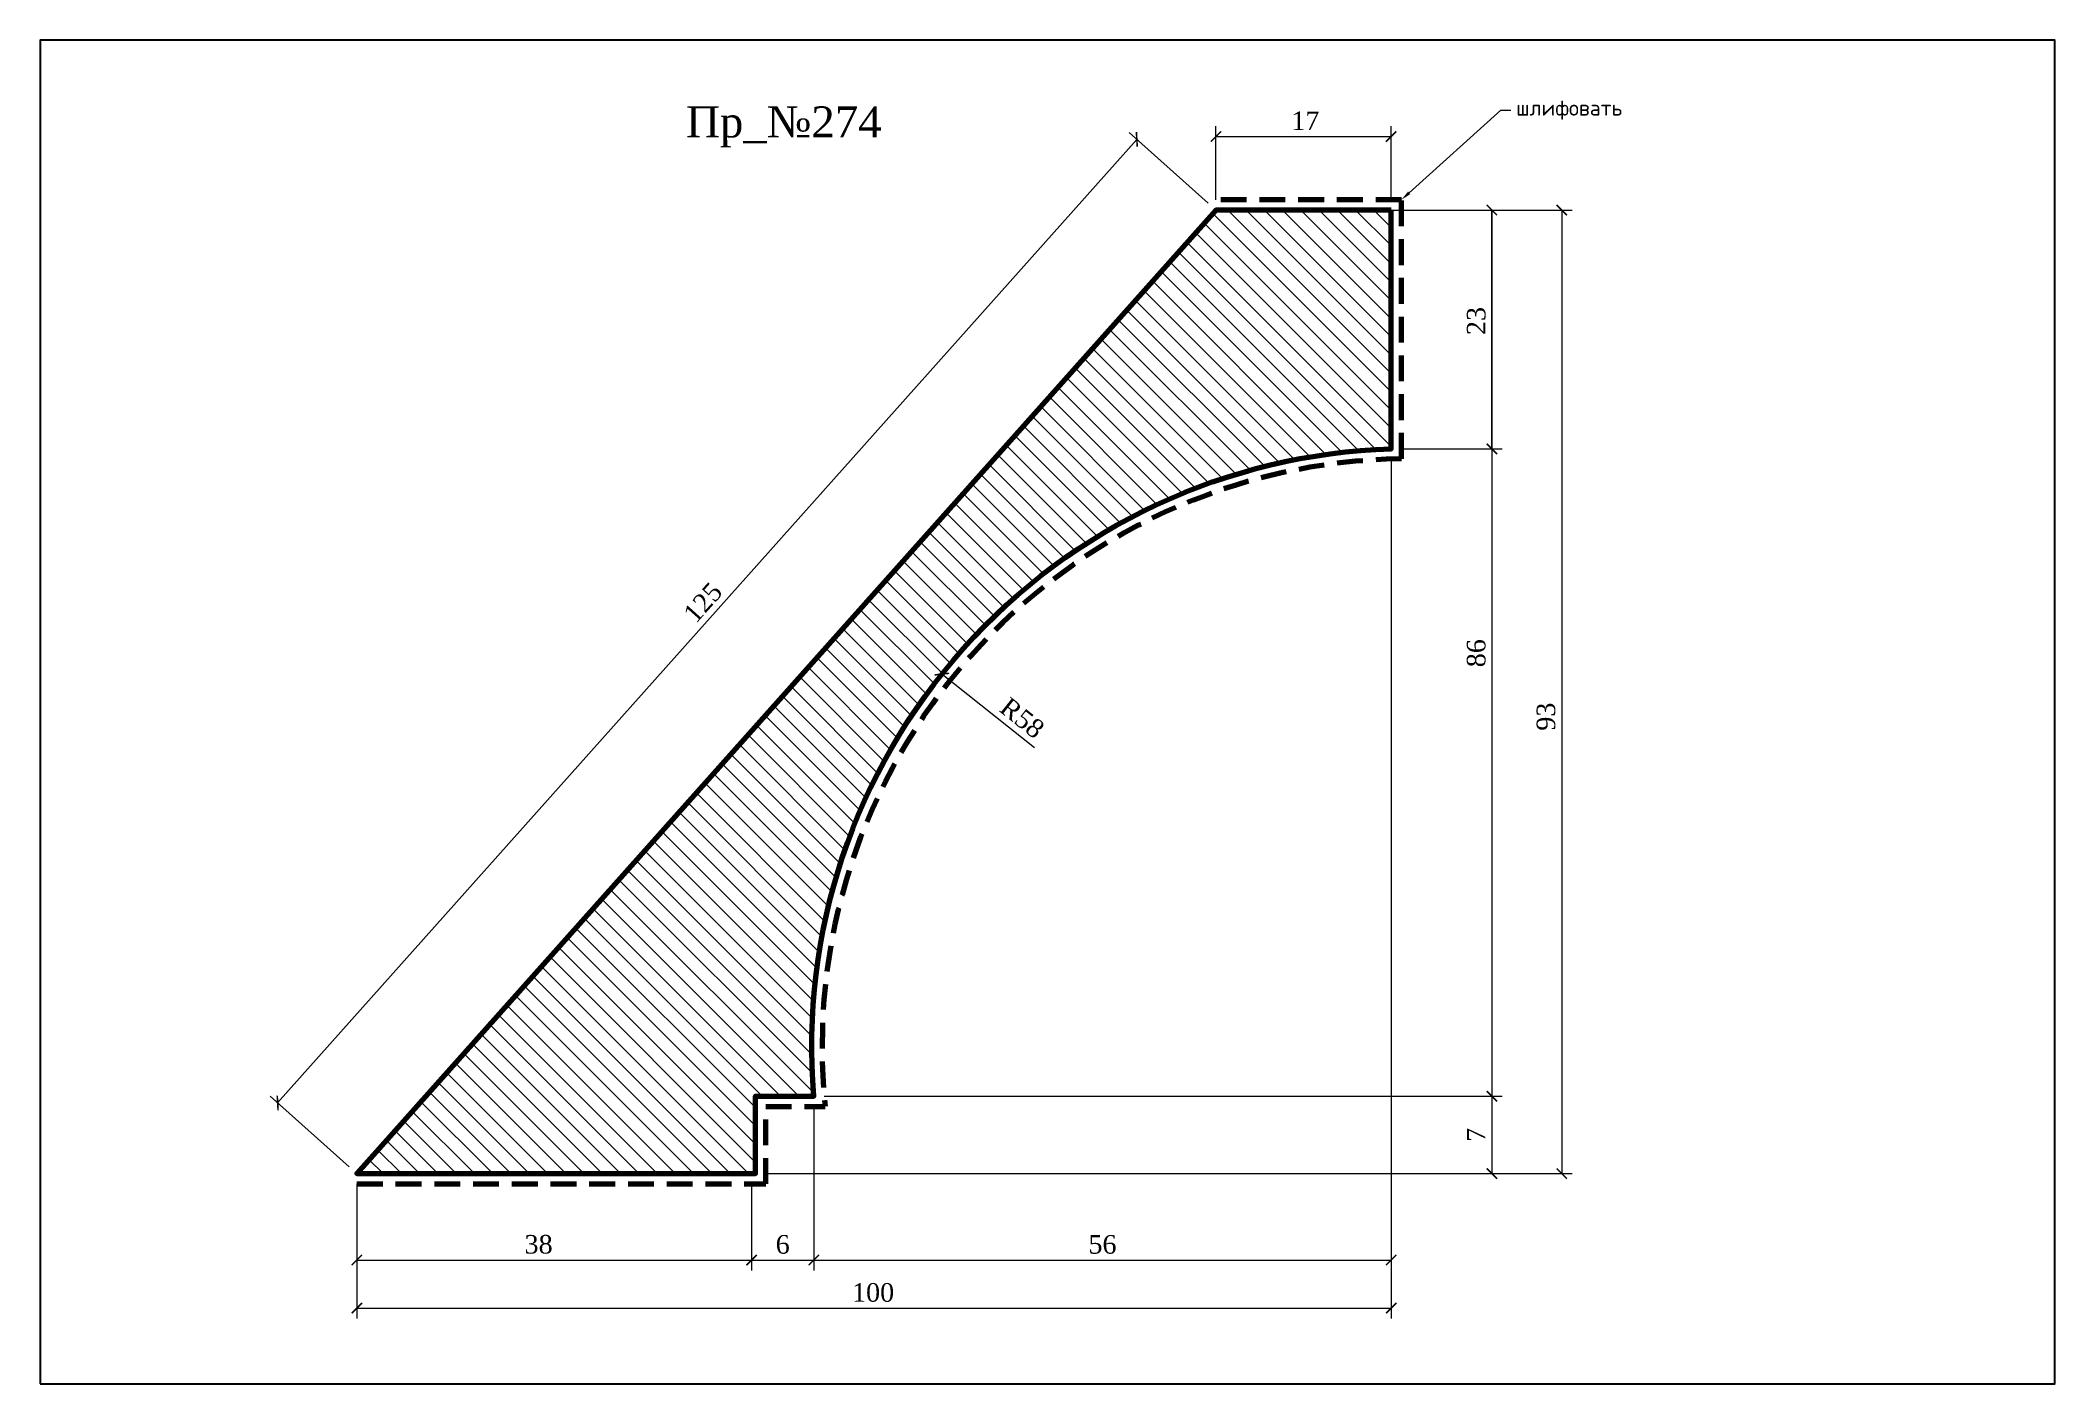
# Model space of a CAD drawing. Header units: millimetres. Extents: x 308503 to 308698, y -94213 to -94083.
import ezdxf
from ezdxf import colors
from ezdxf.entities.mleader import LeaderData, LeaderLine
from ezdxf.math import Vec2, Vec3

# ---------------------------------------------------------------- set-up
doc = ezdxf.new("R2010")
doc.units = ezdxf.units.MM
doc.header["$MEASUREMENT"] = 0
doc.linetypes.add('HIDDEN', pattern=[0.375, 0.25, -0.125])
doc.layers.add('Outside panel', color=7, linetype='Continuous', lineweight=18, true_color=0x7f5e57)
for name, color, linetype, lineweight in [('линия 15', 7, 'Continuous', 15), ('линия 50', 1, 'Continuous', 140), ('служебный слой РАЗМЕРЫ', 7, 'Continuous', 9)]:
    doc.layers.add(name, color=color, linetype=linetype, lineweight=lineweight)
doc.layers.add('размеры в модели', color=7, linetype='Continuous')
doc.styles.add('ELECT', font='times.ttf')
doc.styles.get("Standard").update_dxf_attribs({"font": 'times.ttf'})
doc.styles.add('ЕСКД профили текст', font='isocpeur.ttf')
doc.dimstyles.new('M_1', dxfattribs={"dimtxt": 1.8, "dimasz": 1, "dimexe": 1, "dimexo": 1, "dimgap": 0.6, "dimtad": 1, "dimdec": 0, "dimdsep": 46, "dimtxsty": 'Standard', "dimblk": 'ARCHTICK', "dimcen": -5, "dimclrd": 7, "dimclre": 7, "dimclrt": 7, "dimadec": 0, "dimazin": 0, "dimtfac": 1, "dimtdec": 0, "dimtmove": 0, "dimatfit": 3, "dimfxl": 1, "dimtolj": 1, "dimtzin": 0, "dimlwd": 5, "dimlwe": 5, "dimarcsym": 0})

# ---------------------------------------------------------------- blocks, each defined once
blk = doc.blocks.new('_ArchTick')
at = {"color": 0, "linetype": 'ByBlock', "const_width": 0.15}
blk.add_lwpolyline([(-0.5, -0.5), (0.5, 0.5)], dxfattribs=at)
blk = doc.blocks.new('*D12')
at = {"layer": 'Defpoints', "color": 0, "ltscale": 1000, "transparency": 16777216}
for p in [(308633.54, -94122.46), (308533.42, -94192.6), (308633.54, -94205.62)]:
    blk.add_point(p, dxfattribs=at)
at = {"layer": 'линия 15', "color": 7, "lineweight": 5, "ltscale": 1000, "transparency": 16777216}
for p, q in [((308633.54, -94123.46), (308633.54, -94206.62)), ((308533.42, -94193.6), (308533.42, -94206.62)), ((308533.42, -94205.62), (308633.54, -94205.62))]:
    blk.add_line(p, q, dxfattribs=at)
at = {"layer": 'линия 15', "color": 7, "lineweight": 5, "ltscale": 1000, "transparency": 16777216, "rotation": 180}
blk.add_blockref('_ArchTick', (308533.42, -94205.62), dxfattribs=at)
at = {"layer": 'линия 15', "color": 7, "lineweight": 5, "ltscale": 1000, "transparency": 16777216}
blk.add_blockref('_ArchTick', (308633.54, -94205.62), dxfattribs=at)
at = {"layer": 'линия 15', "color": 7, "ltscale": 1000, "transparency": 16777216, "insert": (308583.39, -94204.11), "char_height": 1.8, "attachment_point": 5}
blk.add_mtext('\\A1;100', dxfattribs=at)
blk = doc.blocks.new('*D9')
at = {"layer": 'Defpoints', "color": 0, "ltscale": 1000, "transparency": 16777216}
for p in [(308533.42, -94192.6), (308571.63, -94192.6), (308571.63, -94200.96)]:
    blk.add_point(p, dxfattribs=at)
at = {"layer": 'размеры в модели', "color": 7, "lineweight": 5, "ltscale": 1000, "transparency": 16777216}
for p, q in [((308533.42, -94193.6), (308533.42, -94201.96)), ((308571.63, -94193.6), (308571.63, -94201.96)), ((308533.42, -94200.96), (308571.63, -94200.96))]:
    blk.add_line(p, q, dxfattribs=at)
at = {"layer": 'размеры в модели', "color": 7, "lineweight": 5, "ltscale": 1000, "transparency": 16777216, "rotation": 180}
blk.add_blockref('_ArchTick', (308533.42, -94200.96), dxfattribs=at)
at = {"layer": 'размеры в модели', "color": 7, "lineweight": 5, "ltscale": 1000, "transparency": 16777216}
blk.add_blockref('_ArchTick', (308571.63, -94200.96), dxfattribs=at)
at = {"layer": 'размеры в модели', "color": 7, "ltscale": 1000, "transparency": 16777216, "insert": (308551.01, -94199.45), "char_height": 1.8, "attachment_point": 5}
blk.add_mtext('\\A1;38', dxfattribs=at)
blk = doc.blocks.new('*D8')
at = {"layer": 'Defpoints', "color": 0, "ltscale": 1000, "transparency": 16777216}
for p in [(308577.65, -94185.11), (308572, -94192.6), (308643.29, -94192.6)]:
    blk.add_point(p, dxfattribs=at)
at = {"layer": 'размеры в модели', "color": 7, "lineweight": 5, "ltscale": 1000, "transparency": 16777216}
for p, q in [((308578.65, -94185.11), (308644.29, -94185.11)), ((308643.29, -94185.11), (308643.29, -94192.6)), ((308573, -94192.6), (308644.29, -94192.6))]:
    blk.add_line(p, q, dxfattribs=at)
for p, rotation in [((308643.29, -94185.11), 90), ((308643.29, -94192.6), 270)]:
    blk.add_blockref('_ArchTick', p, dxfattribs=dict(at, rotation=rotation))
at = {"layer": 'размеры в модели', "color": 7, "ltscale": 1000, "transparency": 16777216, "insert": (308641.77, -94188.85), "char_height": 1.8, "attachment_point": 5, "rotation": 90}
blk.add_mtext('\\A1;7', dxfattribs=at)
blk = doc.blocks.new('*D7')
at = {"layer": 'Defpoints', "color": 0, "ltscale": 1000, "transparency": 16777216}
for p in [(308633.54, -94099.36), (308577.65, -94185.11), (308643.29, -94185.11)]:
    blk.add_point(p, dxfattribs=at)
at = {"layer": 'размеры в модели', "color": 7, "lineweight": 5, "ltscale": 1000, "transparency": 16777216}
for p, q in [((308634.54, -94099.36), (308644.29, -94099.36)), ((308643.29, -94099.36), (308643.29, -94185.11)), ((308578.65, -94185.11), (308644.29, -94185.11))]:
    blk.add_line(p, q, dxfattribs=at)
for p, rotation in [((308643.29, -94099.36), 90), ((308643.29, -94185.11), 270)]:
    blk.add_blockref('_ArchTick', p, dxfattribs=dict(at, rotation=rotation))
at = {"layer": 'размеры в модели', "color": 7, "ltscale": 1000, "transparency": 16777216, "insert": (308641.78, -94142.24), "char_height": 1.8, "attachment_point": 5, "rotation": 90}
blk.add_mtext('\\A1;86', dxfattribs=at)
blk = doc.blocks.new('*D6')
at = {"layer": 'Defpoints', "color": 0, "ltscale": 1000, "transparency": 16777216}
for p in [(308633.54, -94099.36), (308643.29, -94099.36), (308633.54, -94122.46)]:
    blk.add_point(p, dxfattribs=at)
at = {"layer": 'размеры в модели', "color": 7, "lineweight": 5, "ltscale": 1000, "transparency": 16777216}
for p, q in [((308634.54, -94099.36), (308644.29, -94099.36)), ((308643.29, -94122.46), (308643.29, -94099.36)), ((308634.54, -94122.46), (308644.29, -94122.46))]:
    blk.add_line(p, q, dxfattribs=at)
for p, rotation in [((308643.29, -94099.36), 90), ((308643.29, -94122.46), 270)]:
    blk.add_blockref('_ArchTick', p, dxfattribs=dict(at, rotation=rotation))
at = {"layer": 'размеры в модели', "color": 7, "ltscale": 1000, "transparency": 16777216, "insert": (308641.78, -94110.09), "char_height": 1.8, "attachment_point": 5, "rotation": 90}
blk.add_mtext('\\A1;23', dxfattribs=at)
blk = doc.blocks.new('*D5')
at = {"layer": 'Defpoints', "color": 0, "ltscale": 1000, "transparency": 16777216}
for p in [(308590.05, -94144.26), (308635.34, -94180.31)]:
    blk.add_point(p, dxfattribs=at)
at = {"layer": 'размеры в модели', "color": 7, "lineweight": 5, "ltscale": 1000, "transparency": 16777216}
blk.add_line((308599.01, -94151.39), (308590.05, -94144.26), dxfattribs=at)
at = {"layer": 'размеры в модели', "color": 7, "lineweight": 5, "ltscale": 1000, "transparency": 16777216, "rotation": 141.4747604196508}
blk.add_blockref('_ArchTick', (308590.05, -94144.26), dxfattribs=at)
at = {"layer": 'размеры в модели', "color": 7, "ltscale": 1000, "transparency": 16777216, "insert": (308597.82, -94148.51), "char_height": 1.8, "attachment_point": 5, "rotation": 321.4748}
blk.add_mtext('\\A1;R58', dxfattribs=at)
blk = doc.blocks.new('*D4')
at = {"layer": 'Defpoints', "color": 0, "ltscale": 1000, "transparency": 16777216}
for p in [(308608.92, -94092.52), (308616.58, -94099.36), (308533.42, -94192.6)]:
    blk.add_point(p, dxfattribs=at)
at = {"layer": 'размеры в модели', "color": 7, "lineweight": 5, "ltscale": 1000, "transparency": 16777216}
for p, q in [((308525.75, -94185.76), (308608.92, -94092.52)), ((308615.83, -94098.69), (308608.17, -94091.86)), ((308532.67, -94191.93), (308525.01, -94185.09))]:
    blk.add_line(p, q, dxfattribs=at)
for p, rotation in [((308608.92, -94092.52), 48.26809538200811), ((308525.75, -94185.76), 228.2680953820081)]:
    blk.add_blockref('_ArchTick', p, dxfattribs=dict(at, rotation=rotation))
at = {"layer": 'размеры в модели', "color": 7, "ltscale": 1000, "transparency": 16777216, "insert": (308566.91, -94137.34), "char_height": 1.8, "attachment_point": 5, "rotation": 48.2681}
blk.add_mtext('\\A1;125', dxfattribs=at)
blk = doc.blocks.new('*D3')
at = {"layer": 'Defpoints', "color": 0, "ltscale": 1000, "transparency": 16777216}
for p in [(308633.54, -94092.24), (308616.58, -94099.36), (308633.54, -94099.36)]:
    blk.add_point(p, dxfattribs=at)
at = {"layer": 'размеры в модели', "color": 7, "lineweight": 5, "ltscale": 1000, "transparency": 16777216}
for p, q in [((308616.58, -94098.36), (308616.58, -94091.24)), ((308633.54, -94098.36), (308633.54, -94091.24)), ((308616.58, -94092.24), (308633.54, -94092.24))]:
    blk.add_line(p, q, dxfattribs=at)
at = {"layer": 'размеры в модели', "color": 7, "lineweight": 5, "ltscale": 1000, "transparency": 16777216, "rotation": 180}
blk.add_blockref('_ArchTick', (308616.58, -94092.24), dxfattribs=at)
at = {"layer": 'размеры в модели', "color": 7, "lineweight": 5, "ltscale": 1000, "transparency": 16777216}
blk.add_blockref('_ArchTick', (308633.54, -94092.24), dxfattribs=at)
at = {"layer": 'размеры в модели', "color": 7, "ltscale": 1000, "transparency": 16777216, "insert": (308625.23, -94090.72), "char_height": 1.8, "attachment_point": 5}
blk.add_mtext('\\A1;17', dxfattribs=at)
blk = doc.blocks.new('*D2')
at = {"layer": 'Defpoints', "color": 0, "ltscale": 1000, "transparency": 16777216}
for p in [(308616.58, -94099.36), (308572, -94192.6), (308650.05, -94192.6)]:
    blk.add_point(p, dxfattribs=at)
at = {"layer": 'размеры в модели', "color": 7, "lineweight": 5, "ltscale": 1000, "transparency": 16777216}
for p, q in [((308617.58, -94099.36), (308651.05, -94099.36)), ((308650.05, -94099.36), (308650.05, -94192.6)), ((308573, -94192.6), (308651.05, -94192.6))]:
    blk.add_line(p, q, dxfattribs=at)
for p, rotation in [((308650.05, -94099.36), 90), ((308650.05, -94192.6), 270)]:
    blk.add_blockref('_ArchTick', p, dxfattribs=dict(at, rotation=rotation))
at = {"layer": 'размеры в модели', "color": 7, "ltscale": 1000, "transparency": 16777216, "insert": (308648.53, -94148.38), "char_height": 1.8, "attachment_point": 5, "rotation": 90}
blk.add_mtext('\\A1;93', dxfattribs=at)

msp = doc.modelspace()

# ---------------------------------------------------------------- hatches: boundary and pattern name
at = {"layer": 'Outside panel', "ltscale": 1000}
h = msp.add_hatch(dxfattribs=at)
h.set_pattern_fill('ANSI31', color=256, scale=10, angle=90)
h.set_pattern_definition([(135, (-3638.2229, -3521.3871), (-0.8838834765, -0.8838834765), [])])
h.paths.add_polyline_path([(308616.58, -94099.36), (308633.54, -94099.36), (308633.54, -94122.46, 0.429503), (308577.65, -94185.11), (308572, -94185.11), (308572, -94192.6), (308533.42, -94192.6)])

# ---------------------------------------------------------------- linework, layer by layer
at = {"color": 6, "ltscale": 1000}
msp.add_lwpolyline([(308502.77, -94212.93), (308697.77, -94212.93), (308697.77, -94082.93), (308502.77, -94082.93)], close=True, dxfattribs=at)
at = {"layer": 'линия 50', "color": 1, "linetype": 'HIDDEN', "ltscale": 10, "true_color": 0xff0909}
msp.add_lwpolyline([(308533.42, -94193.6), (308573, -94193.6), (308573, -94186.11), (308578.75, -94186.11, -0.440251), (308634.54, -94123.43), (308634.54, -94098.36), (308616.58, -94098.36)], format="xyb", dxfattribs=at)
at = {"layer": 'линия 50', "color": 7}
msp.add_lwpolyline([(308633.54, -94099.36), (308616.58, -94099.36), (308533.42, -94192.6), (308572, -94192.6), (308572, -94185.11), (308577.65, -94185.11, -0.429503), (308633.54, -94122.46)], format="xyb", close=True, dxfattribs=at)

# ---------------------------------------------------------------- texts
at = {"color": 7, "ltscale": 1000, "style": 'ELECT'}
msp.add_text('Пр_№274', height=3, dxfattribs=at).set_placement((308565.29, -94092.32))

# ---------------------------------------------------------------- dimensions: what is measured, and where the dimension line sits
at = {"layer": 'линия 15', "color": 5, "ltscale": 1000}
dim = msp.add_linear_dim(base=(308633.54, -94205.62), p1=(308533.42, -94192.6), p2=(308633.54, -94122.46), dimstyle='M_1', dxfattribs=at)
dim.commit()
dim.dimension.update_dxf_attribs({"geometry": '*D12', "text_midpoint": (308583.39, -94205.62), "dimtype": 128})
at = {"layer": 'размеры в модели', "color": 5, "ltscale": 1000}
for base, p1, p2, picture, middle in [((308633.54, -94092.24), (308616.58, -94099.36), (308633.54, -94099.36), '*D3', (308625.23, -94092.24)), ((308571.63, -94200.96), (308533.42, -94192.6), (308571.63, -94192.6), '*D9', (308551.01, -94200.96))]:
    dim = msp.add_linear_dim(base=base, p1=p1, p2=p2, dimstyle='M_1', dxfattribs=at)
    dim.commit()
    dim.dimension.update_dxf_attribs({"geometry": picture, "text_midpoint": middle, "dimtype": 128})
for base, p1, p2, angle, picture, middle, dimtype in [((308608.92, -94092.52), (308533.42, -94192.6), (308616.58, -94099.36), 48.2681, '*D4', (308568.04, -94138.35), 129), ((308650.05, -94192.6), (308616.58, -94099.36), (308572, -94192.6), 90, '*D2', (308650.05, -94148.38), 128), ((308643.29, -94099.36), (308633.54, -94122.46), (308633.54, -94099.36), 90, '*D6', (308643.29, -94110.09), 128)]:
    dim = msp.add_linear_dim(base=base, p1=p1, p2=p2, angle=angle, dimstyle='M_1', dxfattribs=at)
    dim.commit()
    dim.dimension.update_dxf_attribs({"geometry": picture, "text_midpoint": middle, "dimtype": dimtype})
for base, p1, p2, picture, middle in [((308643.29, -94185.11), (308633.54, -94099.36), (308577.65, -94185.11), '*D7', (308641.78, -94142.24)), ((308643.29, -94192.6), (308577.65, -94185.11), (308572, -94192.6), '*D8', (308641.77, -94188.85))]:
    dim = msp.add_linear_dim(base=base, p1=p1, p2=p2, angle=90, dimstyle='M_1', dxfattribs=at)
    dim.commit()
    dim.dimension.update_dxf_attribs({"geometry": picture, "text_midpoint": middle})
for base, p1, p2 in [((308633.54, -94200.96), (308577.65, -94185.11), (308633.54, -94122.46)), ((308577.65, -94200.96), (308571.63, -94192.6), (308577.65, -94185.11))]:
    msp.add_linear_dim(base=base, p1=p1, p2=p2, dimstyle='M_1', dxfattribs=at).render()
dim = msp.add_radius_dim(center=(308635.34, -94180.31), mpoint=(308590.05, -94144.26), dimstyle='M_1', dxfattribs=at)
dim.commit()
dim.dimension.update_dxf_attribs({"geometry": '*D5', "text_midpoint": (308596.88, -94149.69), "dimtype": 132})

# ---------------------------------------------------------------- leaders
at = {"layer": 'служебный слой РАЗМЕРЫ'}
ml = msp.add_multileader_mtext('Standard', dxfattribs=at)
ml.set_content('\\A1;шлифовать', color=256, style='ЕСКД профили текст')
ml.set_leader_properties(color=256, linetype='ByLayer', lineweight=-1)
ml.build(insert=Vec2(0, 0))
ml.multileader.update_dxf_attribs({"dogleg_length": 1, "arrow_head_size": 1})
ctx = ml.context
ctx.base_point, ctx.char_height, ctx.arrow_head_size, ctx.landing_gap_size, ctx.plane_origin = Vec3(308645.14, -94089.7), 1.5, 1, 0.5, Vec3(308658.62, -94063.53)
notes = []
notes.append((ctx, [(1, (1, 1, 0), (308644.14, -94089.7), (1, 0), 1, [(0, [(308634.54, -94098.36)], 0, [])])]))
ctx.mtext.insert, ctx.mtext.flow_direction = Vec3(308645.64, -94088.72), 5
for ctx, leaders in notes:
    for number, flags, end, landing, length, lines in leaders:
        leader = LeaderData()
        leader.index, (leader.has_last_leader_line, leader.has_dogleg_vector, leader.attachment_direction) = number, flags
        leader.last_leader_point, leader.dogleg_vector, leader.dogleg_length = Vec3(end), Vec3(landing), length
        for number, points, colour, breaks in lines:
            line = LeaderLine()
            line.index, line.vertices, line.color, line.breaks = number, Vec3.list(points), colors.encode_raw_color(colour), breaks
            leader.lines.append(line)
        ctx.leaders.append(leader)

doc.saveas('drawing.dxf')
